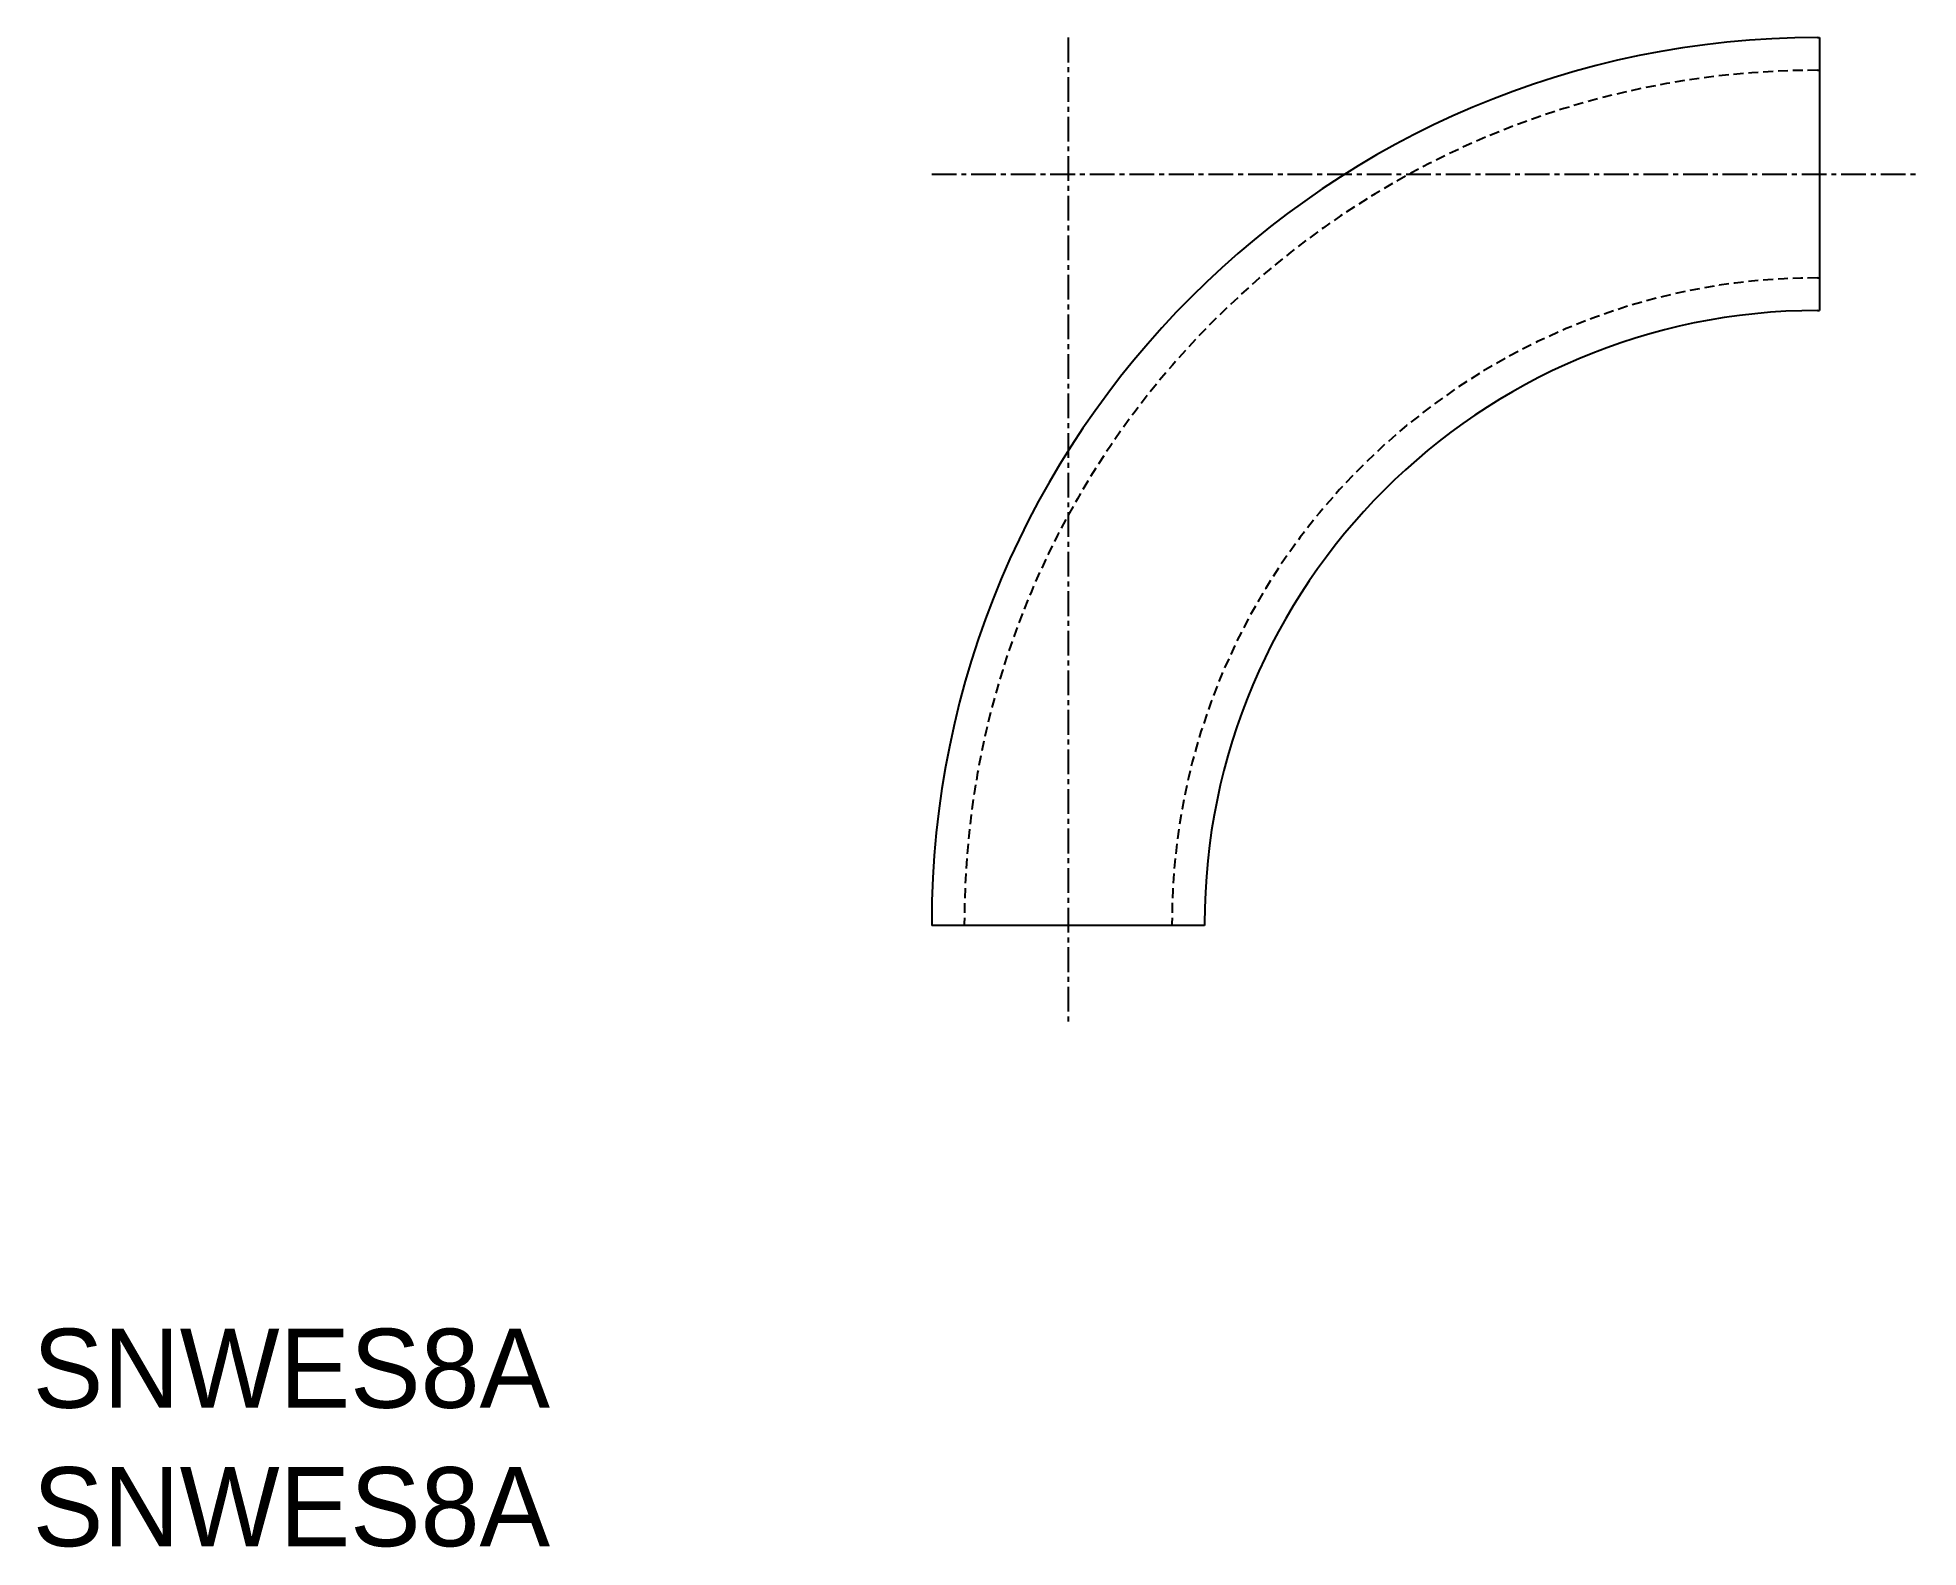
# Model space of a CAD drawing. Extents: x 30.6 to 125.7, y 140.1 to 216.5.
import ezdxf

# ---------------------------------------------------------------- set-up
doc = ezdxf.new("R2010")
doc.units = 0
doc.linetypes.add('CENTER', pattern=[2, 1.25, -0.25, 0.25, -0.25])
doc.linetypes.add('DASHED', pattern=[0.75, 0.5, -0.25])
doc.layers.get('0').update_dxf_attribs({"linetype": 'CONTINUOUS'})
doc.layers.add('CENTER', color=1, linetype='CENTER')

msp = doc.modelspace()

# ---------------------------------------------------------------- linework, layer by layer
for p, q in [((120.65, 216.49), (120.75, 216.49)), ((120.75, 216.49), (120.75, 202.69)), ((120.65, 202.69), (120.75, 202.69)), ((75.85, 171.69), (75.85, 171.59)), ((89.65, 171.59), (75.85, 171.59)), ((89.65, 171.69), (89.65, 171.59))]:
    msp.add_line(p, q)
at = {"color": 3, "linetype": 'DASHED'}
for p, q in [((120.65, 214.84), (120.75, 214.84)), ((120.65, 204.34), (120.75, 204.34)), ((77.5, 171.69), (77.5, 171.59)), ((88, 171.69), (88, 171.59))]:
    msp.add_line(p, q, dxfattribs=at)
for radius in [44.8, 31]:
    msp.add_arc((120.65, 171.69), radius, 90, 180)
for radius in [43.15, 32.65]:
    msp.add_arc((120.65, 171.69), radius, 90, 180, dxfattribs=at)
at = {"layer": 'CENTER', "color": 1, "linetype": 'CENTER'}
for p, q in [((82.75, 216.49), (82.75, 166.59)), ((75.85, 209.59), (125.75, 209.59))]:
    msp.add_line(p, q, dxfattribs=at)

# ---------------------------------------------------------------- texts
at = {"color": 7, "linetype": 'CONTINUOUS'}
for p in [(30.391, 147.201), (30.391, 140.201)]:
    msp.add_text('SNWES8A', height=4, dxfattribs=at).set_placement(p)

doc.saveas('drawing.dxf')
